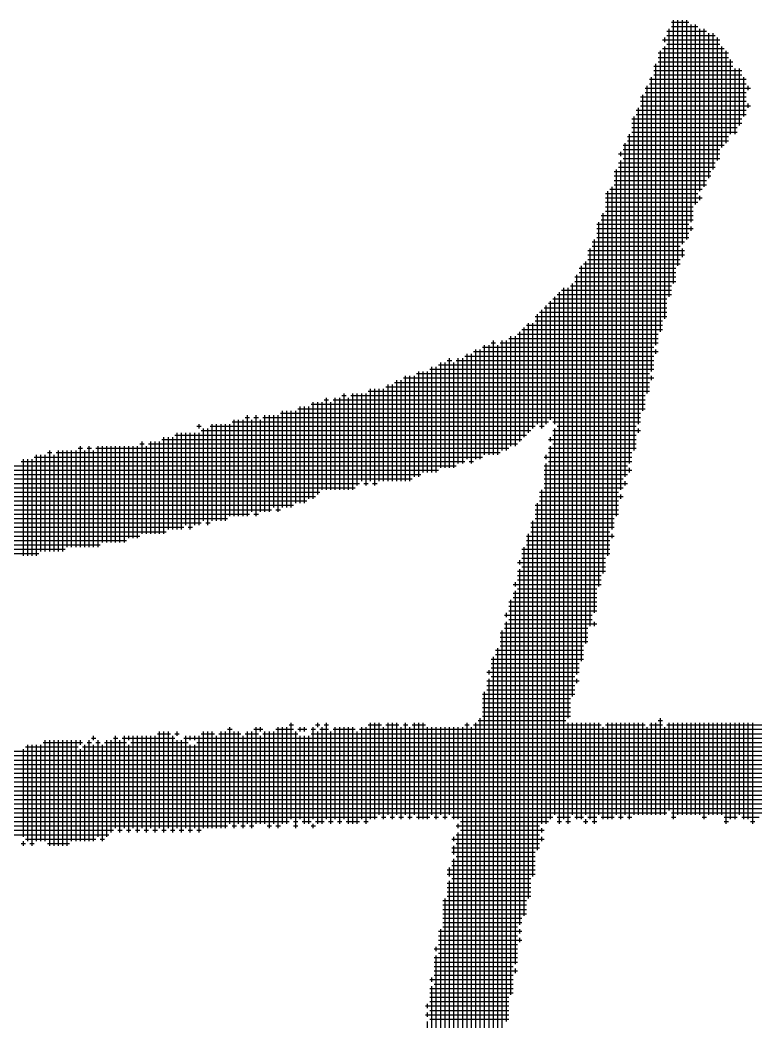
# Model space of a CAD drawing. Header units: feet. Extents: x 0 to 504600, y 0 to 356400.
# Drawn here: x 322229 to 323179, y 16913 to 18207 of the extents above; entities that cross this region are included whole.
import ezdxf

# ---------------------------------------------------------------- set-up
doc = ezdxf.new("R2010")
doc.units = ezdxf.units.FT
doc.header["$LTSCALE"] = 600
doc.header["$MEASUREMENT"] = 0
doc.layers.add('CX-COMM', color=3, linetype='CONTINUOUS')

msp = doc.modelspace()

# ---------------------------------------------------------------- linework, layer by layer
at = {"layer": 'CX-COMM'}
for p, q in [((323069.9, 18203.9, 14725.6), (323092.6, 18203.9, 14725.6)), ((323072.7, 17866.5, 14725.6), (323072.7, 18206.7, 14725.6)), ((323078.4, 17889.2, 14725.6), (323078.4, 18206.7, 14725.6)), ((323084.1, 17917.5, 14725.6), (323084.1, 18206.7, 14725.6)), ((323089.7, 17923.2, 14725.6), (323089.7, 18206.7, 14725.6)), ((323095.4, 17945.9, 14725.6), (323095.4, 18201, 14725.6)), ((323101.1, 17968.6, 14725.6), (323101.1, 18201, 14725.6)), ((323064.2, 18192.5, 14725.6), (323115.2, 18192.5, 14725.6)), ((323067.1, 17849.5, 14725.6), (323067.1, 18195.4, 14725.6)), ((323069.9, 18198.2, 14725.6), (323103.9, 18198.2, 14725.6)), ((323106.7, 17985.6, 14725.6), (323106.7, 18195.4, 14725.6)), ((323112.4, 17991.2, 14725.6), (323112.4, 18195.4, 14725.6)), ((323118.1, 18002.6, 14725.6), (323118.1, 18189.7, 14725.6)), ((323123.8, 18013.9, 14725.6), (323123.8, 18189.7, 14725.6)), ((323058.5, 18181.2, 14725.6), (323132.3, 18181.2, 14725.6)), ((323061.4, 18178.3, 14725.6), (323061.4, 18184, 14725.6)), ((323064.2, 18186.9, 14725.6), (323126.6, 18186.9, 14725.6)), ((323064.2, 18175.5, 14725.6), (323132.3, 18175.5, 14725.6)), ((323129.4, 18025.3, 14725.6), (323129.4, 18184, 14725.6)), ((323052.9, 18164.2, 14725.6), (323143.6, 18164.2, 14725.6)), ((323055.7, 17804.1, 14725.6), (323055.7, 18167, 14725.6)), ((323058.5, 18169.8, 14725.6), (323137.9, 18169.8, 14725.6)), ((323061.4, 17821.1, 14725.6), (323061.4, 18172.7, 14725.6)), ((323135.1, 18042.3, 14725.6), (323135.1, 18172.7, 14725.6)), ((323140.8, 18047.9, 14725.6), (323140.8, 18167, 14725.6)), ((323050, 17787.1, 14725.6), (323050, 18150, 14725.6)), ((323052.9, 18158.5, 14725.6), (323143.6, 18158.5, 14725.6)), ((323052.9, 18152.8, 14725.6), (323149.3, 18152.8, 14725.6)), ((323146.4, 18059.3, 14725.6), (323146.4, 18155.7, 14725.6)), ((323047.2, 18147.2, 14725.6), (323149.3, 18147.2, 14725.6)), ((323047.2, 18141.5, 14725.6), (323160.6, 18141.5, 14725.6)), ((323047.2, 18135.8, 14725.6), (323160.6, 18135.8, 14725.6)), ((323152.1, 18059.3, 14725.6), (323152.1, 18144.3, 14725.6)), ((323157.8, 18070.6, 14725.6), (323157.8, 18144.3, 14725.6)), ((323041.5, 18130.2, 14725.6), (323166.3, 18130.2, 14725.6)), ((323041.5, 18124.5, 14725.6), (323166.3, 18124.5, 14725.6)), ((323044.4, 17753.1, 14725.6), (323044.4, 18133, 14725.6)), ((323163.4, 18082, 14725.6), (323163.4, 18133, 14725.6)), ((323033, 17702.1, 14725.6), (323033, 18110.3, 14725.6)), ((323035.9, 18118.8, 14725.6), (323171.9, 18118.8, 14725.6)), ((323035.9, 18113.1, 14725.6), (323166.3, 18113.1, 14725.6)), ((323038.7, 17724.7, 14725.6), (323038.7, 18121.6, 14725.6)), ((323169.1, 18116, 14725.6), (323169.1, 18121.6, 14725.6)), ((323030.2, 18107.5, 14725.6), (323166.3, 18107.5, 14725.6)), ((323030.2, 18101.8, 14725.6), (323166.3, 18101.8, 14725.6)), ((323169.1, 18093.3, 14725.6), (323169.1, 18099, 14725.6)), ((323024.5, 18090.5, 14725.6), (323166.3, 18090.5, 14725.6)), ((323024.5, 18084.8, 14725.6), (323166.3, 18084.8, 14725.6)), ((323027.4, 17685.1, 14725.6), (323027.4, 18093.3, 14725.6)), ((323030.2, 18096.1, 14725.6), (323171.9, 18096.1, 14725.6)), ((323018.9, 18079.1, 14725.6), (323160.6, 18079.1, 14725.6)), ((323018.9, 18073.5, 14725.6), (323160.6, 18073.5, 14725.6)), ((323021.7, 17651, 14725.6), (323021.7, 18082, 14725.6)), ((323016, 17634, 14725.6), (323016, 18059.3, 14725.6)), ((323018.9, 18067.8, 14725.6), (323154.9, 18067.8, 14725.6)), ((323018.9, 18062.1, 14725.6), (323154.9, 18062.1, 14725.6)), ((323007.5, 18045.1, 14725.6), (323137.9, 18045.1, 14725.6)), ((323010.4, 17617, 14725.6), (323010.4, 18047.9, 14725.6)), ((323013.2, 18056.4, 14725.6), (323143.6, 18056.4, 14725.6)), ((323013.2, 18050.8, 14725.6), (323143.6, 18050.8, 14725.6)), ((323001.8, 18033.8, 14725.6), (323132.3, 18033.8, 14725.6)), ((323004.7, 18030.9, 14725.6), (323004.7, 18036.6, 14725.6)), ((323007.5, 18039.4, 14725.6), (323132.3, 18039.4, 14725.6)), ((323001.8, 18022.4, 14725.6), (323126.6, 18022.4, 14725.6)), ((323004.7, 17600, 14725.6), (323004.7, 18025.3, 14725.6)), ((323007.5, 18028.1, 14725.6), (323132.3, 18028.1, 14725.6)), ((322996.2, 18011.1, 14725.6), (323120.9, 18011.1, 14725.6)), ((322999, 17566, 14725.6), (322999, 18013.9, 14725.6)), ((323001.8, 18016.8, 14725.6), (323126.6, 18016.8, 14725.6)), ((322996.2, 18005.4, 14725.6), (323120.9, 18005.4, 14725.6)), ((322996.2, 17999.7, 14725.6), (323115.2, 17999.7, 14725.6)), ((322996.2, 17994.1, 14725.6), (323115.2, 17994.1, 14725.6)), ((322984.8, 17982.7, 14725.6), (323103.9, 17982.7, 14725.6)), ((322987.7, 17515, 14725.6), (322987.7, 17985.6, 14725.6)), ((322990.5, 17988.4, 14725.6), (323109.6, 17988.4, 14725.6)), ((322993.3, 17549, 14725.6), (322993.3, 17991.2, 14725.6)), ((322984.8, 17977.1, 14725.6), (323109.6, 17977.1, 14725.6)), ((322984.8, 17971.4, 14725.6), (323103.9, 17971.4, 14725.6)), ((323106.7, 17974.2, 14725.6), (323106.7, 17979.9, 14725.6)), ((322979.2, 17954.4, 14725.6), (323098.2, 17954.4, 14725.6)), ((322982, 17492.3, 14725.6), (322982, 17957.2, 14725.6)), ((322984.8, 17965.7, 14725.6), (323098.2, 17965.7, 14725.6)), ((322984.8, 17960.1, 14725.6), (323098.2, 17960.1, 14725.6)), ((322973.5, 17943, 14725.6), (323092.6, 17943, 14725.6)), ((322976.3, 17475.3, 14725.6), (322976.3, 17945.9, 14725.6)), ((322979.2, 17948.7, 14725.6), (323098.2, 17948.7, 14725.6)), ((322973.5, 17937.4, 14725.6), (323098.2, 17937.4, 14725.6)), ((322973.5, 17931.7, 14725.6), (323092.6, 17931.7, 14725.6)), ((323095.4, 17934.5, 14725.6), (323095.4, 17940.2, 14725.6)), ((322967.8, 17920.4, 14725.6), (323086.9, 17920.4, 14725.6)), ((322970.7, 17441.2, 14725.6), (322970.7, 17923.2, 14725.6)), ((322973.5, 17926, 14725.6), (323092.6, 17926, 14725.6)), ((322962.2, 17909, 14725.6), (323086.9, 17909, 14725.6)), ((322962.2, 17903.4, 14725.6), (323086.9, 17903.4, 14725.6)), ((322965, 17424.2, 14725.6), (322965, 17911.9, 14725.6)), ((322967.8, 17914.7, 14725.6), (323081.2, 17914.7, 14725.6)), ((323084.1, 17900.5, 14725.6), (323084.1, 17911.9, 14725.6)), ((322956.5, 17892, 14725.6), (323081.2, 17892, 14725.6)), ((322959.3, 17401.6, 14725.6), (322959.3, 17894.8, 14725.6)), ((322962.2, 17897.7, 14725.6), (323081.2, 17897.7, 14725.6)), ((322948, 17361.9, 14725.6), (322948, 17877.8, 14725.6)), ((322950.8, 17886.3, 14725.6), (323075.6, 17886.3, 14725.6)), ((322950.8, 17880.7, 14725.6), (323075.6, 17880.7, 14725.6)), ((322953.7, 17378.9, 14725.6), (322953.7, 17889.2, 14725.6)), ((322939.5, 17863.7, 14725.6), (323069.9, 17863.7, 14725.6)), ((322942.3, 17333.5, 14725.6), (322942.3, 17866.5, 14725.6)), ((322945.1, 17875, 14725.6), (323075.6, 17875, 14725.6)), ((322945.1, 17869.3, 14725.6), (323075.6, 17869.3, 14725.6)), ((322922.5, 17852.3, 14725.6), (323069.9, 17852.3, 14725.6)), ((322925.3, 17169.1, 14725.6), (322925.3, 17855.2, 14725.6)), ((322928.1, 17858, 14725.6), (323069.9, 17858, 14725.6)), ((322931, 17174.8, 14725.6), (322931, 17860.8, 14725.6)), ((322936.6, 17305.2, 14725.6), (322936.6, 17860.8, 14725.6)), ((322908.3, 17685.1, 14725.6), (322908.3, 17838.1, 14725.6)), ((322911.1, 17841, 14725.6), (323064.2, 17841, 14725.6)), ((322914, 17690.7, 14725.6), (322914, 17843.8, 14725.6)), ((322916.8, 17846.7, 14725.6), (323064.2, 17846.7, 14725.6)), ((322919.6, 17685.1, 14725.6), (322919.6, 17849.5, 14725.6)), ((322897, 17685.1, 14725.6), (322897, 17826.8, 14725.6)), ((322899.8, 17829.6, 14725.6), (323064.2, 17829.6, 14725.6)), ((322902.6, 17679.4, 14725.6), (322902.6, 17832.5, 14725.6)), ((322905.5, 17835.3, 14725.6), (323064.2, 17835.3, 14725.6)), ((322882.8, 17812.6, 14725.6), (323058.5, 17812.6, 14725.6)), ((322885.6, 17673.7, 14725.6), (322885.6, 17815.5, 14725.6)), ((322891.3, 17679.4, 14725.6), (322891.3, 17815.5, 14725.6)), ((322894.1, 17824, 14725.6), (323064.2, 17824, 14725.6)), ((322894.1, 17818.3, 14725.6), (323058.5, 17818.3, 14725.6)), ((322871.4, 17801.3, 14725.6), (323052.9, 17801.3, 14725.6)), ((322874.3, 17662.4, 14725.6), (322874.3, 17804.1, 14725.6)), ((322877.1, 17807, 14725.6), (323058.5, 17807, 14725.6)), ((322879.9, 17668, 14725.6), (322879.9, 17809.8, 14725.6)), ((322828.9, 17645.4, 14725.6), (322828.9, 17787.1, 14725.6)), ((322834.6, 17645.4, 14725.6), (322834.6, 17787.1, 14725.6)), ((322837.4, 17790, 14725.6), (322843.1, 17790, 14725.6)), ((322840.3, 17645.4, 14725.6), (322840.3, 17792.8, 14725.6)), ((322845.9, 17645.4, 14725.6), (322845.9, 17787.1, 14725.6)), ((322848.8, 17790, 14725.6), (323052.9, 17790, 14725.6)), ((322851.6, 17651, 14725.6), (322851.6, 17792.8, 14725.6)), ((322857.3, 17651, 14725.6), (322857.3, 17792.8, 14725.6)), ((322860.1, 17795.6, 14725.6), (323052.9, 17795.6, 14725.6)), ((322862.9, 17656.7, 14725.6), (322862.9, 17798.5, 14725.6)), ((322868.6, 17656.7, 14725.6), (322868.6, 17798.5, 14725.6)), ((322806.2, 17639.7, 14725.6), (322806.2, 17775.8, 14725.6)), ((322811.9, 17634, 14725.6), (322811.9, 17775.8, 14725.6)), ((322814.7, 17778.6, 14725.6), (323052.9, 17778.6, 14725.6)), ((322817.6, 17639.7, 14725.6), (322817.6, 17781.4, 14725.6)), ((322823.2, 17639.7, 14725.6), (322823.2, 17781.4, 14725.6)), ((322826.1, 17784.3, 14725.6), (323047.2, 17784.3, 14725.6)), ((323050, 17775.8, 14725.6), (323050, 17781.4, 14725.6)), ((322769.4, 17761.6, 14725.6), (323047.2, 17761.6, 14725.6)), ((322772.2, 17628.4, 14725.6), (322772.2, 17764.4, 14725.6)), ((322777.9, 17628.4, 14725.6), (322777.9, 17764.4, 14725.6)), ((322780.7, 17767.3, 14725.6), (322786.4, 17767.3, 14725.6)), ((322783.6, 17628.4, 14725.6), (322783.6, 17770.1, 14725.6)), ((322789.2, 17628.4, 14725.6), (322789.2, 17764.4, 14725.6)), ((322792.1, 17767.3, 14725.6), (323047.2, 17767.3, 14725.6)), ((322794.9, 17634, 14725.6), (322794.9, 17770.1, 14725.6)), ((322800.6, 17634, 14725.6), (322800.6, 17770.1, 14725.6)), ((322803.4, 17772.9, 14725.6), (323047.2, 17772.9, 14725.6)), ((322726.9, 17611.3, 14725.6), (322726.9, 17747.4, 14725.6)), ((322732.5, 17611.3, 14725.6), (322732.5, 17747.4, 14725.6)), ((322738.2, 17617, 14725.6), (322738.2, 17747.4, 14725.6)), ((322741, 17750.3, 14725.6), (323041.5, 17750.3, 14725.6)), ((322743.9, 17617, 14725.6), (322743.9, 17753.1, 14725.6)), ((322749.5, 17622.7, 14725.6), (322749.5, 17753.1, 14725.6)), ((322755.2, 17622.7, 14725.6), (322755.2, 17753.1, 14725.6)), ((322758, 17755.9, 14725.6), (323047.2, 17755.9, 14725.6)), ((322760.9, 17622.7, 14725.6), (322760.9, 17758.8, 14725.6)), ((322766.5, 17622.7, 14725.6), (322766.5, 17758.8, 14725.6)), ((323044.4, 17741.8, 14725.6), (323044.4, 17747.4, 14725.6)), ((322704.2, 17611.3, 14725.6), (322704.2, 17736.1, 14725.6)), ((322709.8, 17611.3, 14725.6), (322709.8, 17736.1, 14725.6)), ((322712.7, 17738.9, 14725.6), (323041.5, 17738.9, 14725.6)), ((322715.5, 17611.3, 14725.6), (322715.5, 17741.8, 14725.6)), ((322721.2, 17611.3, 14725.6), (322721.2, 17741.8, 14725.6)), ((322724, 17744.6, 14725.6), (323047.2, 17744.6, 14725.6)), ((322644.6, 17721.9, 14725.6), (322650.3, 17721.9, 14725.6)), ((322647.5, 17600, 14725.6), (322647.5, 17724.7, 14725.6)), ((322656, 17721.9, 14725.6), (323035.9, 17721.9, 14725.6)), ((322658.8, 17600, 14725.6), (322658.8, 17724.7, 14725.6)), ((322664.5, 17605.7, 14725.6), (322664.5, 17724.7, 14725.6)), ((322670.2, 17611.3, 14725.6), (322670.2, 17724.7, 14725.6)), ((322675.8, 17605.7, 14725.6), (322675.8, 17724.7, 14725.6)), ((322678.7, 17727.6, 14725.6), (323041.5, 17727.6, 14725.6)), ((322681.5, 17611.3, 14725.6), (322681.5, 17730.4, 14725.6)), ((322687.2, 17605.7, 14725.6), (322687.2, 17730.4, 14725.6)), ((322692.8, 17611.3, 14725.6), (322692.8, 17730.4, 14725.6)), ((322698.5, 17611.3, 14725.6), (322698.5, 17730.4, 14725.6)), ((322701.3, 17733.3, 14725.6), (323041.5, 17733.3, 14725.6)), ((322604.9, 17710.6, 14725.6), (323035.9, 17710.6, 14725.6)), ((322607.8, 17588.7, 14725.6), (322607.8, 17713.4, 14725.6)), ((322613.5, 17594.3, 14725.6), (322613.5, 17713.4, 14725.6)), ((322619.1, 17600, 14725.6), (322619.1, 17713.4, 14725.6)), ((322622, 17716.2, 14725.6), (322627.6, 17716.2, 14725.6)), ((322624.8, 17600, 14725.6), (322624.8, 17719.1, 14725.6)), ((322630.5, 17600, 14725.6), (322630.5, 17713.4, 14725.6)), ((322633.3, 17716.2, 14725.6), (323035.9, 17716.2, 14725.6)), ((322636.1, 17600, 14725.6), (322636.1, 17719.1, 14725.6)), ((322641.8, 17600, 14725.6), (322641.8, 17719.1, 14725.6)), ((322653.1, 17600, 14725.6), (322653.1, 17719.1, 14725.6)), ((322522.7, 17566, 14725.6), (322522.7, 17696.4, 14725.6)), ((322534.1, 17566, 14725.6), (322534.1, 17696.4, 14725.6)), ((322545.4, 17571.7, 14725.6), (322545.4, 17696.4, 14725.6)), ((322551.1, 17571.7, 14725.6), (322551.1, 17696.4, 14725.6)), ((322556.8, 17577.3, 14725.6), (322556.8, 17696.4, 14725.6)), ((322562.4, 17571.7, 14725.6), (322562.4, 17696.4, 14725.6)), ((322565.3, 17699.2, 14725.6), (323030.2, 17699.2, 14725.6)), ((322568.1, 17577.3, 14725.6), (322568.1, 17702.1, 14725.6)), ((322573.8, 17577.3, 14725.6), (322573.8, 17702.1, 14725.6)), ((322579.4, 17577.3, 14725.6), (322579.4, 17702.1, 14725.6)), ((322585.1, 17583, 14725.6), (322585.1, 17702.1, 14725.6)), ((322587.9, 17704.9, 14725.6), (323035.9, 17704.9, 14725.6)), ((322590.8, 17583, 14725.6), (322590.8, 17707.7, 14725.6)), ((322596.4, 17583, 14725.6), (322596.4, 17707.7, 14725.6)), ((322602.1, 17588.7, 14725.6), (322602.1, 17707.7, 14725.6)), ((322460.4, 17679.4, 14725.6), (322460.4, 17685.1, 14725.6)), ((322477.4, 17560.3, 14725.6), (322477.4, 17685.1, 14725.6)), ((322483, 17560.3, 14725.6), (322483, 17685.1, 14725.6)), ((322488.7, 17560.3, 14725.6), (322488.7, 17685.1, 14725.6)), ((322494.4, 17560.3, 14725.6), (322494.4, 17685.1, 14725.6)), ((322500.1, 17566, 14725.6), (322500.1, 17685.1, 14725.6)), ((322502.9, 17687.9, 14725.6), (322911.1, 17687.9, 14725.6)), ((322505.7, 17566, 14725.6), (322505.7, 17690.7, 14725.6)), ((322511.4, 17566, 14725.6), (322511.4, 17690.7, 14725.6)), ((322517.1, 17566, 14725.6), (322517.1, 17690.7, 14725.6)), ((322519.9, 17693.6, 14725.6), (322525.6, 17693.6, 14725.6)), ((322528.4, 17571.7, 14725.6), (322528.4, 17690.7, 14725.6)), ((322531.2, 17693.6, 14725.6), (322536.9, 17693.6, 14725.6)), ((322539.7, 17571.7, 14725.6), (322539.7, 17690.7, 14725.6)), ((322542.6, 17693.6, 14725.6), (323030.2, 17693.6, 14725.6)), ((322916.8, 17687.9, 14725.6), (323030.2, 17687.9, 14725.6)), ((322429.2, 17670.9, 14725.6), (322882.8, 17670.9, 14725.6)), ((322432, 17549, 14725.6), (322432, 17673.7, 14725.6)), ((322437.7, 17549, 14725.6), (322437.7, 17673.7, 14725.6)), ((322443.4, 17554.6, 14725.6), (322443.4, 17673.7, 14725.6)), ((322449, 17549, 14725.6), (322449, 17673.7, 14725.6)), ((322454.7, 17554.6, 14725.6), (322454.7, 17673.7, 14725.6)), ((322457.5, 17682.2, 14725.6), (322463.2, 17682.2, 14725.6)), ((322460.4, 17554.6, 14725.6), (322460.4, 17673.7, 14725.6)), ((322463.2, 17676.6, 14725.6), (322888.4, 17676.6, 14725.6)), ((322466, 17560.3, 14725.6), (322466, 17679.4, 14725.6)), ((322471.7, 17554.6, 14725.6), (322471.7, 17679.4, 14725.6)), ((322474.5, 17682.2, 14725.6), (322894.1, 17682.2, 14725.6)), ((322899.8, 17682.2, 14725.6), (322905.5, 17682.2, 14725.6)), ((322916.8, 17676.6, 14725.6), (323030.2, 17676.6, 14725.6)), ((322916.8, 17670.9, 14725.6), (323024.5, 17670.9, 14725.6)), ((322919.6, 17180.4, 14725.6), (322919.6, 17679.4, 14725.6)), ((322922.5, 17682.2, 14725.6), (323024.5, 17682.2, 14725.6)), ((323027.4, 17673.7, 14725.6), (323027.4, 17679.4, 14725.6)), ((322307.3, 17526.3, 14725.6), (322307.3, 17656.7, 14725.6)), ((322318.6, 17526.3, 14725.6), (322318.6, 17656.7, 14725.6)), ((322330, 17526.3, 14725.6), (322330, 17656.7, 14725.6)), ((322335.6, 17532, 14725.6), (322335.6, 17656.7, 14725.6)), ((322341.3, 17532, 14725.6), (322341.3, 17656.7, 14725.6)), ((322347, 17532, 14725.6), (322347, 17656.7, 14725.6)), ((322352.6, 17532, 14725.6), (322352.6, 17656.7, 14725.6)), ((322358.3, 17532, 14725.6), (322358.3, 17656.7, 14725.6)), ((322364, 17532, 14725.6), (322364, 17656.7, 14725.6)), ((322369.6, 17537.6, 14725.6), (322369.6, 17656.7, 14725.6)), ((322375.3, 17537.6, 14725.6), (322375.3, 17656.7, 14725.6)), ((322381, 17537.6, 14725.6), (322381, 17656.7, 14725.6)), ((322383.8, 17659.5, 14725.6), (322389.5, 17659.5, 14725.6)), ((322386.7, 17543.3, 14725.6), (322386.7, 17662.4, 14725.6)), ((322392.3, 17543.3, 14725.6), (322392.3, 17656.7, 14725.6)), ((322395.2, 17659.5, 14725.6), (322871.4, 17659.5, 14725.6)), ((322398, 17543.3, 14725.6), (322398, 17662.4, 14725.6)), ((322403.7, 17543.3, 14725.6), (322403.7, 17662.4, 14725.6)), ((322409.3, 17543.3, 14725.6), (322409.3, 17662.4, 14725.6)), ((322412.2, 17665.2, 14725.6), (322877.1, 17665.2, 14725.6)), ((322415, 17543.3, 14725.6), (322415, 17668, 14725.6)), ((322420.7, 17549, 14725.6), (322420.7, 17668, 14725.6)), ((322426.3, 17549, 14725.6), (322426.3, 17668, 14725.6)), ((322911.1, 17665.2, 14725.6), (323024.5, 17665.2, 14725.6)), ((322914, 17662.4, 14725.6), (322914, 17668, 14725.6)), ((322914, 17174.8, 14725.6), (322914, 17656.7, 14725.6)), ((322916.8, 17659.5, 14725.6), (323024.5, 17659.5, 14725.6)), ((322250.6, 17515, 14725.6), (322250.6, 17645.4, 14725.6)), ((322256.2, 17520.6, 14725.6), (322256.2, 17645.4, 14725.6)), ((322261.9, 17520.6, 14725.6), (322261.9, 17645.4, 14725.6)), ((322264.7, 17648.2, 14725.6), (322270.4, 17648.2, 14725.6)), ((322267.6, 17520.6, 14725.6), (322267.6, 17651, 14725.6)), ((322273.3, 17520.6, 14725.6), (322273.3, 17645.4, 14725.6)), ((322276.1, 17648.2, 14725.6), (322848.8, 17648.2, 14725.6)), ((322278.9, 17520.6, 14725.6), (322278.9, 17651, 14725.6)), ((322284.6, 17520.6, 14725.6), (322284.6, 17651, 14725.6)), ((322290.3, 17526.3, 14725.6), (322290.3, 17651, 14725.6)), ((322295.9, 17526.3, 14725.6), (322295.9, 17651, 14725.6)), ((322301.6, 17526.3, 14725.6), (322301.6, 17651, 14725.6)), ((322304.4, 17653.9, 14725.6), (322310.1, 17653.9, 14725.6)), ((322312.9, 17526.3, 14725.6), (322312.9, 17651, 14725.6)), ((322315.8, 17653.9, 14725.6), (322321.4, 17653.9, 14725.6)), ((322324.3, 17526.3, 14725.6), (322324.3, 17651, 14725.6)), ((322327.1, 17653.9, 14725.6), (322860.1, 17653.9, 14725.6)), ((322908.3, 17639.7, 14725.6), (322908.3, 17645.4, 14725.6)), ((322911.1, 17653.9, 14725.6), (323024.5, 17653.9, 14725.6)), ((322911.1, 17648.2, 14725.6), (323018.9, 17648.2, 14725.6)), ((322208, 17631.2, 14725.6), (322792.1, 17631.2, 14725.6)), ((322230.7, 17636.9, 14725.6), (322803.4, 17636.9, 14725.6)), ((322233.6, 17515, 14725.6), (322233.6, 17639.7, 14725.6)), ((322239.2, 17515, 14725.6), (322239.2, 17639.7, 14725.6)), ((322244.9, 17515, 14725.6), (322244.9, 17639.7, 14725.6)), ((322247.7, 17642.5, 14725.6), (322826.1, 17642.5, 14725.6)), ((322809.1, 17636.9, 14725.6), (322814.7, 17636.9, 14725.6)), ((322905.5, 17642.5, 14725.6), (323018.9, 17642.5, 14725.6)), ((322905.5, 17631.2, 14725.6), (323013.2, 17631.2, 14725.6)), ((322908.3, 17169.1, 14725.6), (322908.3, 17634, 14725.6)), ((322911.1, 17636.9, 14725.6), (323018.9, 17636.9, 14725.6)), ((322134.3, 17619.9, 14725.6), (322746.7, 17619.9, 14725.6)), ((322174, 17625.5, 14725.6), (322769.4, 17625.5, 14725.6)), ((322905.5, 17625.5, 14725.6), (323018.9, 17625.5, 14725.6)), ((322905.5, 17619.9, 14725.6), (323013.2, 17619.9, 14725.6)), ((323016, 17622.7, 14725.6), (323016, 17628.4, 14725.6)), ((322043.6, 17608.5, 14725.6), (322667.3, 17608.5, 14725.6)), ((322094.6, 17614.2, 14725.6), (322735.4, 17614.2, 14725.6)), ((322673, 17608.5, 14725.6), (322678.7, 17608.5, 14725.6)), ((322684.3, 17608.5, 14725.6), (322690, 17608.5, 14725.6)), ((322905.5, 17614.2, 14725.6), (323007.5, 17614.2, 14725.6)), ((322905.5, 17608.5, 14725.6), (323013.2, 17608.5, 14725.6)), ((323010.4, 17605.7, 14725.6), (323010.4, 17611.3, 14725.6)), ((321992.6, 17597.2, 14725.6), (322616.3, 17597.2, 14725.6)), ((322009.6, 17602.8, 14725.6), (322661.6, 17602.8, 14725.6)), ((322899.8, 17597.2, 14725.6), (323001.8, 17597.2, 14725.6)), ((322902.6, 17169.1, 14725.6), (322902.6, 17600, 14725.6)), ((322905.5, 17602.8, 14725.6), (323007.5, 17602.8, 14725.6)), ((323004.7, 17588.7, 14725.6), (323004.7, 17594.3, 14725.6)), ((321862.2, 17580.2, 14725.6), (322582.3, 17580.2, 14725.6)), ((321890.5, 17585.8, 14725.6), (322599.3, 17585.8, 14725.6)), ((321964.2, 17591.5, 14725.6), (322610.6, 17591.5, 14725.6)), ((322894.1, 17580.2, 14725.6), (323001.8, 17580.2, 14725.6)), ((322897, 17135.1, 14725.6), (322897, 17583, 14725.6)), ((322899.8, 17591.5, 14725.6), (323007.5, 17591.5, 14725.6)), ((322899.8, 17585.8, 14725.6), (323001.8, 17585.8, 14725.6)), ((321436.9, 17574.5, 14725.6), (322553.9, 17574.5, 14725.6)), ((321442.6, 17568.8, 14725.6), (322525.6, 17568.8, 14725.6)), ((322531.2, 17568.8, 14725.6), (322536.9, 17568.8, 14725.6)), ((322559.6, 17574.5, 14725.6), (322565.3, 17574.5, 14725.6)), ((322894.1, 17574.5, 14725.6), (323001.8, 17574.5, 14725.6)), ((322894.1, 17568.8, 14725.6), (323001.8, 17568.8, 14725.6)), ((321453.9, 17563.2, 14725.6), (322497.2, 17563.2, 14725.6)), ((321459.6, 17557.5, 14725.6), (322463.2, 17557.5, 14725.6)), ((322468.9, 17557.5, 14725.6), (322474.5, 17557.5, 14725.6)), ((322888.4, 17557.5, 14725.6), (322996.2, 17557.5, 14725.6)), ((322891.3, 17101, 14725.6), (322891.3, 17560.3, 14725.6)), ((322894.1, 17563.2, 14725.6), (322996.2, 17563.2, 14725.6)), ((321470.9, 17551.8, 14725.6), (322440.5, 17551.8, 14725.6)), ((321470.9, 17546.1, 14725.6), (322417.8, 17546.1, 14725.6)), ((321470.9, 17540.5, 14725.6), (322383.8, 17540.5, 14725.6)), ((322446.2, 17551.8, 14725.6), (322451.9, 17551.8, 14725.6)), ((322882.8, 17540.5, 14725.6), (322996.2, 17540.5, 14725.6)), ((322885.6, 17072.7, 14725.6), (322885.6, 17543.3, 14725.6)), ((322888.4, 17551.8, 14725.6), (322996.2, 17551.8, 14725.6)), ((322888.4, 17546.1, 14725.6), (322990.5, 17546.1, 14725.6)), ((322993.3, 17537.6, 14725.6), (322993.3, 17543.3, 14725.6)), ((321482.3, 17534.8, 14725.6), (322366.8, 17534.8, 14725.6)), ((321493.6, 17529.1, 14725.6), (322332.8, 17529.1, 14725.6)), ((322882.8, 17534.8, 14725.6), (322990.5, 17534.8, 14725.6)), ((322882.8, 17529.1, 14725.6), (322990.5, 17529.1, 14725.6)), ((321505, 17523.5, 14725.6), (322287.4, 17523.5, 14725.6)), ((321505, 17517.8, 14725.6), (322253.4, 17517.8, 14725.6)), ((322877.1, 17523.5, 14725.6), (322990.5, 17523.5, 14725.6)), ((322877.1, 17517.8, 14725.6), (322990.5, 17517.8, 14725.6)), ((322879.9, 17050, 14725.6), (322879.9, 17526.3, 14725.6)), ((322871.4, 17506.5, 14725.6), (322984.8, 17506.5, 14725.6)), ((322874.3, 17503.6, 14725.6), (322874.3, 17509.3, 14725.6)), ((322877.1, 17512.1, 14725.6), (322984.8, 17512.1, 14725.6)), ((322871.4, 17495.1, 14725.6), (322984.8, 17495.1, 14725.6)), ((322871.4, 17489.4, 14725.6), (322979.2, 17489.4, 14725.6)), ((322874.3, 17038.7, 14725.6), (322874.3, 17497.9, 14725.6)), ((322877.1, 17500.8, 14725.6), (322984.8, 17500.8, 14725.6)), ((322865.8, 17478.1, 14725.6), (322979.2, 17478.1, 14725.6)), ((322868.6, 17475.3, 14725.6), (322868.6, 17480.9, 14725.6)), ((322871.4, 17483.8, 14725.6), (322979.2, 17483.8, 14725.6)), ((322865.8, 17466.8, 14725.6), (322973.5, 17466.8, 14725.6)), ((322868.6, 16987.6, 14725.6), (322868.6, 17469.6, 14725.6)), ((322871.4, 17472.4, 14725.6), (322973.5, 17472.4, 14725.6)), ((322860.1, 17455.4, 14725.6), (322973.5, 17455.4, 14725.6)), ((322860.1, 17449.8, 14725.6), (322973.5, 17449.8, 14725.6)), ((322862.9, 16948, 14725.6), (322862.9, 17458.3, 14725.6)), ((322865.8, 17461.1, 14725.6), (322973.5, 17461.1, 14725.6)), ((322854.4, 17438.4, 14725.6), (322967.8, 17438.4, 14725.6)), ((322857.3, 17435.6, 14725.6), (322857.3, 17441.2, 14725.6)), ((322860.1, 17444.1, 14725.6), (322973.5, 17444.1, 14725.6)), ((322854.4, 17427.1, 14725.6), (322973.5, 17427.1, 14725.6)), ((322857.3, 16913.9, 14725.6), (322857.3, 17429.9, 14725.6)), ((322860.1, 17432.7, 14725.6), (322967.8, 17432.7, 14725.6)), ((322970.7, 17424.2, 14725.6), (322970.7, 17429.9, 14725.6)), ((322848.8, 17415.7, 14725.6), (322962.2, 17415.7, 14725.6)), ((322851.6, 16874.2, 14725.6), (322851.6, 17418.6, 14725.6)), ((322854.4, 17421.4, 14725.6), (322962.2, 17421.4, 14725.6)), ((322848.8, 17410.1, 14725.6), (322962.2, 17410.1, 14725.6)), ((322848.8, 17404.4, 14725.6), (322962.2, 17404.4, 14725.6)), ((322848.8, 17398.7, 14725.6), (322956.5, 17398.7, 14725.6)), ((322843.1, 17393.1, 14725.6), (322956.5, 17393.1, 14725.6)), ((322843.1, 17387.4, 14725.6), (322956.5, 17387.4, 14725.6)), ((322845.9, 16828.9, 14725.6), (322845.9, 17395.9, 14725.6)), ((322837.4, 17381.7, 14725.6), (322956.5, 17381.7, 14725.6)), ((322837.4, 17376, 14725.6), (322950.8, 17376, 14725.6)), ((322840.3, 16811.9, 14725.6), (322840.3, 17384.5, 14725.6)), ((322831.7, 17364.7, 14725.6), (322950.8, 17364.7, 14725.6)), ((322834.6, 17361.9, 14725.6), (322834.6, 17367.5, 14725.6)), ((322837.4, 17370.4, 14725.6), (322950.8, 17370.4, 14725.6)), ((322831.7, 17353.4, 14725.6), (322950.8, 17353.4, 14725.6)), ((322831.7, 17347.7, 14725.6), (322945.1, 17347.7, 14725.6)), ((322834.6, 16783.5, 14725.6), (322834.6, 17356.2, 14725.6)), ((322837.4, 17359, 14725.6), (322945.1, 17359, 14725.6)), ((322948, 17350.5, 14725.6), (322948, 17356.2, 14725.6)), ((322826.1, 17336.4, 14725.6), (322945.1, 17336.4, 14725.6)), ((322828.9, 16715.5, 14725.6), (322828.9, 17339.2, 14725.6)), ((322831.7, 17342, 14725.6), (322945.1, 17342, 14725.6)), ((322826.1, 17330.7, 14725.6), (322939.5, 17330.7, 14725.6)), ((322826.1, 17325, 14725.6), (322939.5, 17325, 14725.6)), ((322826.1, 17319.3, 14725.6), (322939.5, 17319.3, 14725.6)), ((322826.1, 17313.7, 14725.6), (322939.5, 17313.7, 14725.6)), ((322826.1, 17308, 14725.6), (322939.5, 17308, 14725.6)), ((322576.6, 17296.7, 14725.6), (322582.3, 17296.7, 14725.6)), ((322579.4, 17174.8, 14725.6), (322579.4, 17299.5, 14725.6)), ((322610.6, 17296.7, 14725.6), (322616.3, 17296.7, 14725.6)), ((322613.5, 17293.8, 14725.6), (322613.5, 17299.5, 14725.6)), ((322622, 17296.7, 14725.6), (322627.6, 17296.7, 14725.6)), ((322624.8, 17174.8, 14725.6), (322624.8, 17299.5, 14725.6)), ((322678.7, 17296.7, 14725.6), (322695.7, 17296.7, 14725.6)), ((322681.5, 17174.8, 14725.6), (322681.5, 17299.5, 14725.6)), ((322687.2, 17174.8, 14725.6), (322687.2, 17299.5, 14725.6)), ((322692.8, 17180.4, 14725.6), (322692.8, 17299.5, 14725.6)), ((322701.3, 17296.7, 14725.6), (322718.3, 17296.7, 14725.6)), ((322704.2, 17180.4, 14725.6), (322704.2, 17299.5, 14725.6)), ((322709.8, 17174.8, 14725.6), (322709.8, 17299.5, 14725.6)), ((322715.5, 17180.4, 14725.6), (322715.5, 17299.5, 14725.6)), ((322724, 17296.7, 14725.6), (322729.7, 17296.7, 14725.6)), ((322726.9, 17180.4, 14725.6), (322726.9, 17299.5, 14725.6)), ((322735.4, 17296.7, 14725.6), (322752.4, 17296.7, 14725.6)), ((322738.2, 17180.4, 14725.6), (322738.2, 17299.5, 14725.6)), ((322743.9, 17174.8, 14725.6), (322743.9, 17299.5, 14725.6)), ((322749.5, 17174.8, 14725.6), (322749.5, 17299.5, 14725.6)), ((322803.4, 17296.7, 14725.6), (322809.1, 17296.7, 14725.6)), ((322806.2, 16562.4, 14725.6), (322806.2, 17299.5, 14725.6)), ((322814.7, 17296.7, 14725.6), (322979.2, 17296.7, 14725.6)), ((322817.6, 16664.5, 14725.6), (322817.6, 17299.5, 14725.6)), ((322820.4, 17302.3, 14725.6), (322933.8, 17302.3, 14725.6)), ((322823.2, 16698.5, 14725.6), (322823.2, 17305.2, 14725.6)), ((322936.6, 17169.1, 14725.6), (322936.6, 17299.5, 14725.6)), ((322942.3, 17180.4, 14725.6), (322942.3, 17299.5, 14725.6)), ((322948, 17174.8, 14725.6), (322948, 17299.5, 14725.6)), ((322953.7, 17174.8, 14725.6), (322953.7, 17299.5, 14725.6)), ((322959.3, 17180.4, 14725.6), (322959.3, 17299.5, 14725.6)), ((322965, 17174.8, 14725.6), (322965, 17299.5, 14725.6)), ((322970.7, 17169.1, 14725.6), (322970.7, 17299.5, 14725.6)), ((322976.3, 17180.4, 14725.6), (322976.3, 17299.5, 14725.6)), ((322984.8, 17296.7, 14725.6), (323035.9, 17296.7, 14725.6)), ((322987.7, 17174.8, 14725.6), (322987.7, 17299.5, 14725.6)), ((322993.3, 17174.8, 14725.6), (322993.3, 17299.5, 14725.6)), ((322999, 17180.4, 14725.6), (322999, 17299.5, 14725.6)), ((323004.7, 17174.8, 14725.6), (323004.7, 17299.5, 14725.6)), ((323010.4, 17180.4, 14725.6), (323010.4, 17299.5, 14725.6)), ((323016, 17174.8, 14725.6), (323016, 17299.5, 14725.6)), ((323021.7, 17180.4, 14725.6), (323021.7, 17299.5, 14725.6)), ((323027.4, 17180.4, 14725.6), (323027.4, 17299.5, 14725.6)), ((323033, 17180.4, 14725.6), (323033, 17299.5, 14725.6)), ((323041.5, 17296.7, 14725.6), (323058.5, 17296.7, 14725.6)), ((323044.4, 17180.4, 14725.6), (323044.4, 17299.5, 14725.6)), ((323050, 17180.4, 14725.6), (323050, 17299.5, 14725.6)), ((323052.9, 17302.3, 14725.6), (323058.5, 17302.3, 14725.6)), ((323055.7, 17180.4, 14725.6), (323055.7, 17305.2, 14725.6)), ((323064.2, 17296.7, 14725.6), (323228.6, 17296.7, 14725.6)), ((323067.1, 17186.1, 14725.6), (323067.1, 17299.5, 14725.6)), ((323072.7, 17174.8, 14725.6), (323072.7, 17299.5, 14725.6)), ((323078.4, 17180.4, 14725.6), (323078.4, 17299.5, 14725.6)), ((323084.1, 17180.4, 14725.6), (323084.1, 17299.5, 14725.6)), ((323089.7, 17180.4, 14725.6), (323089.7, 17299.5, 14725.6)), ((323095.4, 17180.4, 14725.6), (323095.4, 17299.5, 14725.6)), ((323101.1, 17180.4, 14725.6), (323101.1, 17299.5, 14725.6)), ((323106.7, 17180.4, 14725.6), (323106.7, 17299.5, 14725.6)), ((323112.4, 17174.8, 14725.6), (323112.4, 17299.5, 14725.6)), ((323118.1, 17180.4, 14725.6), (323118.1, 17299.5, 14725.6)), ((323123.8, 17180.4, 14725.6), (323123.8, 17299.5, 14725.6)), ((323129.4, 17180.4, 14725.6), (323129.4, 17299.5, 14725.6)), ((323135.1, 17180.4, 14725.6), (323135.1, 17299.5, 14725.6)), ((323140.8, 17169.1, 14725.6), (323140.8, 17299.5, 14725.6)), ((323146.4, 17174.8, 14725.6), (323146.4, 17299.5, 14725.6)), ((323152.1, 17174.8, 14725.6), (323152.1, 17299.5, 14725.6)), ((323157.8, 17180.4, 14725.6), (323157.8, 17299.5, 14725.6)), ((323163.4, 17174.8, 14725.6), (323163.4, 17299.5, 14725.6)), ((323169.1, 17174.8, 14725.6), (323169.1, 17299.5, 14725.6)), ((323174.8, 17169.1, 14725.6), (323174.8, 17299.5, 14725.6)), ((322324.3, 17276.8, 14725.6), (322324.3, 17282.5, 14725.6)), ((322352.6, 17163.4, 14725.6), (322352.6, 17282.5, 14725.6)), ((322364, 17163.4, 14725.6), (322364, 17282.5, 14725.6)), ((322369.6, 17276.8, 14725.6), (322369.6, 17282.5, 14725.6)), ((322375.3, 17163.4, 14725.6), (322375.3, 17282.5, 14725.6)), ((322381, 17157.7, 14725.6), (322381, 17282.5, 14725.6)), ((322386.7, 17163.4, 14725.6), (322386.7, 17282.5, 14725.6)), ((322392.3, 17157.7, 14725.6), (322392.3, 17282.5, 14725.6)), ((322398, 17163.4, 14725.6), (322398, 17282.5, 14725.6)), ((322403.7, 17157.7, 14725.6), (322403.7, 17282.5, 14725.6)), ((322406.5, 17285.3, 14725.6), (322423.5, 17285.3, 14725.6)), ((322409.3, 17163.4, 14725.6), (322409.3, 17288.2, 14725.6)), ((322415, 17157.7, 14725.6), (322415, 17288.2, 14725.6)), ((322420.7, 17163.4, 14725.6), (322420.7, 17288.2, 14725.6)), ((322426.3, 17157.7, 14725.6), (322426.3, 17282.5, 14725.6)), ((322429.2, 17285.3, 14725.6), (322434.8, 17285.3, 14725.6)), ((322432, 17282.5, 14725.6), (322432, 17288.2, 14725.6)), ((322443.4, 17163.4, 14725.6), (322443.4, 17282.5, 14725.6)), ((322449, 17276.8, 14725.6), (322449, 17282.5, 14725.6)), ((322454.7, 17276.8, 14725.6), (322454.7, 17282.5, 14725.6)), ((322460.4, 17157.7, 14725.6), (322460.4, 17282.5, 14725.6)), ((322463.2, 17285.3, 14725.6), (322480.2, 17285.3, 14725.6)), ((322466, 17163.4, 14725.6), (322466, 17288.2, 14725.6)), ((322471.7, 17163.4, 14725.6), (322471.7, 17288.2, 14725.6)), ((322477.4, 17163.4, 14725.6), (322477.4, 17288.2, 14725.6)), ((322483, 17163.4, 14725.6), (322483, 17282.5, 14725.6)), ((322485.9, 17285.3, 14725.6), (322514.2, 17285.3, 14725.6)), ((322488.7, 17163.4, 14725.6), (322488.7, 17288.2, 14725.6)), ((322494.4, 17163.4, 14725.6), (322494.4, 17288.2, 14725.6)), ((322497.2, 17291, 14725.6), (322502.9, 17291, 14725.6)), ((322500.1, 17169.1, 14725.6), (322500.1, 17293.8, 14725.6)), ((322505.7, 17163.4, 14725.6), (322505.7, 17288.2, 14725.6)), ((322511.4, 17169.1, 14725.6), (322511.4, 17288.2, 14725.6)), ((322517.1, 17163.4, 14725.6), (322517.1, 17282.5, 14725.6)), ((322519.9, 17285.3, 14725.6), (322536.9, 17285.3, 14725.6)), ((322522.7, 17169.1, 14725.6), (322522.7, 17288.2, 14725.6)), ((322528.4, 17163.4, 14725.6), (322528.4, 17288.2, 14725.6)), ((322531.2, 17291, 14725.6), (322542.6, 17291, 14725.6)), ((322534.1, 17169.1, 14725.6), (322534.1, 17293.8, 14725.6)), ((322539.7, 17288.2, 14725.6), (322539.7, 17293.8, 14725.6)), ((322539.7, 17169.1, 14725.6), (322539.7, 17282.5, 14725.6)), ((322542.6, 17285.3, 14725.6), (322587.9, 17285.3, 14725.6)), ((322545.4, 17169.1, 14725.6), (322545.4, 17288.2, 14725.6)), ((322551.1, 17163.4, 14725.6), (322551.1, 17288.2, 14725.6)), ((322556.8, 17169.1, 14725.6), (322556.8, 17288.2, 14725.6)), ((322559.6, 17291, 14725.6), (322582.3, 17291, 14725.6)), ((322562.4, 17163.4, 14725.6), (322562.4, 17293.8, 14725.6)), ((322568.1, 17169.1, 14725.6), (322568.1, 17293.8, 14725.6)), ((322573.8, 17169.1, 14725.6), (322573.8, 17293.8, 14725.6)), ((322585.1, 17163.4, 14725.6), (322585.1, 17288.2, 14725.6)), ((322587.9, 17291, 14725.6), (322599.3, 17291, 14725.6)), ((322590.8, 17288.2, 14725.6), (322590.8, 17293.8, 14725.6)), ((322590.8, 17174.8, 14725.6), (322590.8, 17282.5, 14725.6)), ((322596.4, 17288.2, 14725.6), (322596.4, 17293.8, 14725.6)), ((322596.4, 17169.1, 14725.6), (322596.4, 17282.5, 14725.6)), ((322602.1, 17169.1, 14725.6), (322602.1, 17282.5, 14725.6)), ((322604.9, 17291, 14725.6), (322610.6, 17291, 14725.6)), ((322604.9, 17285.3, 14725.6), (323410.1, 17285.3, 14725.6)), ((322607.8, 17174.8, 14725.6), (322607.8, 17293.8, 14725.6)), ((322613.5, 17169.1, 14725.6), (322613.5, 17288.2, 14725.6)), ((322616.3, 17291, 14725.6), (322627.6, 17291, 14725.6)), ((322619.1, 17169.1, 14725.6), (322619.1, 17293.8, 14725.6)), ((322630.5, 17169.1, 14725.6), (322630.5, 17288.2, 14725.6)), ((322633.3, 17291, 14725.6), (322661.6, 17291, 14725.6)), ((322636.1, 17174.8, 14725.6), (322636.1, 17293.8, 14725.6)), ((322641.8, 17169.1, 14725.6), (322641.8, 17293.8, 14725.6)), ((322647.5, 17174.8, 14725.6), (322647.5, 17293.8, 14725.6)), ((322653.1, 17169.1, 14725.6), (322653.1, 17293.8, 14725.6)), ((322658.8, 17169.1, 14725.6), (322658.8, 17293.8, 14725.6)), ((322664.5, 17169.1, 14725.6), (322664.5, 17288.2, 14725.6)), ((322667.3, 17291, 14725.6), (323285.3, 17291, 14725.6)), ((322670.2, 17174.8, 14725.6), (322670.2, 17293.8, 14725.6)), ((322675.8, 17169.1, 14725.6), (322675.8, 17293.8, 14725.6)), ((322698.5, 17174.8, 14725.6), (322698.5, 17293.8, 14725.6)), ((322721.2, 17174.8, 14725.6), (322721.2, 17293.8, 14725.6)), ((322732.5, 17174.8, 14725.6), (322732.5, 17293.8, 14725.6)), ((322755.2, 17174.8, 14725.6), (322755.2, 17293.8, 14725.6)), ((322760.9, 17180.4, 14725.6), (322760.9, 17293.8, 14725.6)), ((322766.5, 17174.8, 14725.6), (322766.5, 17293.8, 14725.6)), ((322772.2, 17180.4, 14725.6), (322772.2, 17293.8, 14725.6)), ((322777.9, 17174.8, 14725.6), (322777.9, 17293.8, 14725.6)), ((322783.6, 17180.4, 14725.6), (322783.6, 17293.8, 14725.6)), ((322789.2, 17174.8, 14725.6), (322789.2, 17293.8, 14725.6)), ((322794.9, 17174.8, 14725.6), (322794.9, 17293.8, 14725.6)), ((322800.6, 16500, 14725.6), (322800.6, 17293.8, 14725.6)), ((322811.9, 16630.4, 14725.6), (322811.9, 17293.8, 14725.6)), ((322982, 17174.8, 14725.6), (322982, 17293.8, 14725.6)), ((323038.7, 17180.4, 14725.6), (323038.7, 17293.8, 14725.6)), ((323061.4, 17180.4, 14725.6), (323061.4, 17293.8, 14725.6)), ((322239.2, 17146.4, 14725.6), (322239.2, 17271.1, 14725.6)), ((322244.9, 17140.7, 14725.6), (322244.9, 17271.1, 14725.6)), ((322250.6, 17146.4, 14725.6), (322250.6, 17271.1, 14725.6)), ((322256.2, 17146.4, 14725.6), (322256.2, 17271.1, 14725.6)), ((322259.1, 17274, 14725.6), (322310.1, 17274, 14725.6)), ((322261.9, 17146.4, 14725.6), (322261.9, 17276.8, 14725.6)), ((322267.6, 17140.7, 14725.6), (322267.6, 17276.8, 14725.6)), ((322273.3, 17140.7, 14725.6), (322273.3, 17276.8, 14725.6)), ((322278.9, 17140.7, 14725.6), (322278.9, 17276.8, 14725.6)), ((322284.6, 17140.7, 14725.6), (322284.6, 17276.8, 14725.6)), ((322290.3, 17140.7, 14725.6), (322290.3, 17276.8, 14725.6)), ((322295.9, 17146.4, 14725.6), (322295.9, 17276.8, 14725.6)), ((322301.6, 17146.4, 14725.6), (322301.6, 17276.8, 14725.6)), ((322307.3, 17271.1, 14725.6), (322307.3, 17276.8, 14725.6)), ((322312.9, 17146.4, 14725.6), (322312.9, 17271.1, 14725.6)), ((322315.8, 17274, 14725.6), (322321.4, 17274, 14725.6)), ((322318.6, 17146.4, 14725.6), (322318.6, 17276.8, 14725.6)), ((322321.4, 17279.7, 14725.6), (322327.1, 17279.7, 14725.6)), ((322324.3, 17146.4, 14725.6), (322324.3, 17271.1, 14725.6)), ((322327.1, 17274, 14725.6), (322332.8, 17274, 14725.6)), ((322330, 17152.1, 14725.6), (322330, 17276.8, 14725.6)), ((322335.6, 17146.4, 14725.6), (322335.6, 17271.1, 14725.6)), ((322338.5, 17274, 14725.6), (322366.8, 17274, 14725.6)), ((322341.3, 17152.1, 14725.6), (322341.3, 17276.8, 14725.6)), ((322347, 17157.7, 14725.6), (322347, 17276.8, 14725.6)), ((322349.8, 17279.7, 14725.6), (322355.5, 17279.7, 14725.6)), ((322358.3, 17157.7, 14725.6), (322358.3, 17276.8, 14725.6)), ((322361.1, 17279.7, 14725.6), (322429.2, 17279.7, 14725.6)), ((322369.6, 17157.7, 14725.6), (322369.6, 17271.1, 14725.6)), ((322372.5, 17274, 14725.6), (322446.2, 17274, 14725.6)), ((322432, 17163.4, 14725.6), (322432, 17276.8, 14725.6)), ((322437.7, 17157.7, 14725.6), (322437.7, 17276.8, 14725.6)), ((322440.5, 17279.7, 14725.6), (323478.1, 17279.7, 14725.6)), ((322449, 17157.7, 14725.6), (322449, 17271.1, 14725.6)), ((322454.7, 17163.4, 14725.6), (322454.7, 17271.1, 14725.6)), ((322457.5, 17274, 14725.6), (323580.2, 17274, 14725.6)), ((322077.6, 17257, 14725.6), (323704.9, 17257, 14725.6)), ((322123, 17262.6, 14725.6), (323670.9, 17262.6, 14725.6)), ((322233.6, 17152.1, 14725.6), (322233.6, 17265.5, 14725.6)), ((322236.4, 17268.3, 14725.6), (322304.4, 17268.3, 14725.6)), ((322307.3, 17146.4, 14725.6), (322307.3, 17265.5, 14725.6)), ((322310.1, 17268.3, 14725.6), (323614.2, 17268.3, 14725.6)), ((321975.6, 17245.6, 14725.6), (323773, 17245.6, 14725.6)), ((322066.3, 17251.3, 14725.6), (323727.6, 17251.3, 14725.6)), ((321873.5, 17234.3, 14725.6), (323812.7, 17234.3, 14725.6)), ((321930.2, 17240, 14725.6), (323795.6, 17240, 14725.6)), ((321794.1, 17217.3, 14725.6), (323875, 17217.3, 14725.6)), ((321805.5, 17223, 14725.6), (323852.3, 17223, 14725.6)), ((321867.8, 17228.6, 14725.6), (323841, 17228.6, 14725.6)), ((321663.7, 17205.9, 14725.6), (323909, 17205.9, 14725.6)), ((321867.8, 17211.6, 14725.6), (323892, 17211.6, 14725.6)), ((321590, 17194.6, 14725.6), (323931.7, 17194.6, 14725.6)), ((321646.7, 17200.3, 14725.6), (323914.7, 17200.3, 14725.6)), ((321465.3, 17183.3, 14725.6), (323064.2, 17183.3, 14725.6)), ((321533.3, 17188.9, 14725.6), (323943.1, 17188.9, 14725.6)), ((323069.9, 17183.3, 14725.6), (323954.4, 17183.3, 14725.6)), ((321363.2, 17171.9, 14725.6), (322576.6, 17171.9, 14725.6)), ((321374.6, 17166.3, 14725.6), (322497.2, 17166.3, 14725.6)), ((321453.9, 17177.6, 14725.6), (322690, 17177.6, 14725.6)), ((322502.9, 17166.3, 14725.6), (322508.6, 17166.3, 14725.6)), ((322514.2, 17166.3, 14725.6), (322519.9, 17166.3, 14725.6)), ((322525.6, 17166.3, 14725.6), (322531.2, 17166.3, 14725.6)), ((322548.2, 17166.3, 14725.6), (322553.9, 17166.3, 14725.6)), ((322559.6, 17166.3, 14725.6), (322565.3, 17166.3, 14725.6)), ((322582.3, 17171.9, 14725.6), (322587.9, 17171.9, 14725.6)), ((322582.3, 17166.3, 14725.6), (322587.9, 17166.3, 14725.6)), ((322593.6, 17171.9, 14725.6), (322604.9, 17171.9, 14725.6)), ((322604.9, 17166.3, 14725.6), (322610.6, 17166.3, 14725.6)), ((322607.8, 17163.4, 14725.6), (322607.8, 17169.1, 14725.6)), ((322610.6, 17171.9, 14725.6), (322622, 17171.9, 14725.6)), ((322627.6, 17171.9, 14725.6), (322633.3, 17171.9, 14725.6)), ((322639, 17171.9, 14725.6), (322644.6, 17171.9, 14725.6)), ((322650.3, 17171.9, 14725.6), (322667.3, 17171.9, 14725.6)), ((322673, 17171.9, 14725.6), (322678.7, 17171.9, 14725.6)), ((322695.7, 17177.6, 14725.6), (322701.3, 17177.6, 14725.6)), ((322707, 17177.6, 14725.6), (322712.7, 17177.6, 14725.6)), ((322718.3, 17177.6, 14725.6), (322724, 17177.6, 14725.6)), ((322729.7, 17177.6, 14725.6), (322735.4, 17177.6, 14725.6)), ((322741, 17177.6, 14725.6), (322758, 17177.6, 14725.6)), ((322763.7, 17177.6, 14725.6), (322769.4, 17177.6, 14725.6)), ((322775, 17177.6, 14725.6), (322780.7, 17177.6, 14725.6)), ((322786.4, 17177.6, 14725.6), (322916.8, 17177.6, 14725.6)), ((322792.1, 17166.3, 14725.6), (322899.8, 17166.3, 14725.6)), ((322794.9, 17163.4, 14725.6), (322794.9, 17169.1, 14725.6)), ((322797.7, 17171.9, 14725.6), (322911.1, 17171.9, 14725.6)), ((322922.5, 17177.6, 14725.6), (322939.5, 17177.6, 14725.6)), ((322922.5, 17171.9, 14725.6), (322928.1, 17171.9, 14725.6)), ((322933.8, 17171.9, 14725.6), (322939.5, 17171.9, 14725.6)), ((322945.1, 17177.6, 14725.6), (322956.5, 17177.6, 14725.6)), ((322956.5, 17171.9, 14725.6), (322962.2, 17171.9, 14725.6)), ((322959.3, 17169.1, 14725.6), (322959.3, 17174.8, 14725.6)), ((322962.2, 17177.6, 14725.6), (322973.5, 17177.6, 14725.6)), ((322967.8, 17171.9, 14725.6), (322973.5, 17171.9, 14725.6)), ((322979.2, 17177.6, 14725.6), (322996.2, 17177.6, 14725.6)), ((323001.8, 17177.6, 14725.6), (323007.5, 17177.6, 14725.6)), ((323013.2, 17177.6, 14725.6), (323018.9, 17177.6, 14725.6)), ((323069.9, 17177.6, 14725.6), (323075.6, 17177.6, 14725.6)), ((323109.6, 17177.6, 14725.6), (323115.2, 17177.6, 14725.6)), ((323137.9, 17177.6, 14725.6), (323154.9, 17177.6, 14725.6)), ((323137.9, 17171.9, 14725.6), (323143.6, 17171.9, 14725.6)), ((323160.6, 17177.6, 14725.6), (323183.3, 17177.6, 14725.6)), ((323171.9, 17171.9, 14725.6), (323177.6, 17171.9, 14725.6)), ((321278.2, 17154.9, 14725.6), (322344.1, 17154.9, 14725.6)), ((321351.9, 17160.6, 14725.6), (322349.8, 17160.6, 14725.6)), ((322355.5, 17160.6, 14725.6), (322361.1, 17160.6, 14725.6)), ((322366.8, 17160.6, 14725.6), (322372.5, 17160.6, 14725.6)), ((322378.1, 17160.6, 14725.6), (322383.8, 17160.6, 14725.6)), ((322389.5, 17160.6, 14725.6), (322395.2, 17160.6, 14725.6)), ((322400.8, 17160.6, 14725.6), (322406.5, 17160.6, 14725.6)), ((322412.2, 17160.6, 14725.6), (322417.8, 17160.6, 14725.6)), ((322423.5, 17160.6, 14725.6), (322429.2, 17160.6, 14725.6)), ((322434.8, 17160.6, 14725.6), (322440.5, 17160.6, 14725.6)), ((322446.2, 17160.6, 14725.6), (322451.9, 17160.6, 14725.6)), ((322457.5, 17160.6, 14725.6), (322463.2, 17160.6, 14725.6)), ((322792.1, 17154.9, 14725.6), (322899.8, 17154.9, 14725.6)), ((322794.9, 16392.3, 14725.6), (322794.9, 17157.7, 14725.6)), ((322797.7, 17160.6, 14725.6), (322905.5, 17160.6, 14725.6)), ((322902.6, 17157.7, 14725.6), (322902.6, 17163.4, 14725.6)), ((322230.7, 17143.6, 14725.6), (322236.4, 17143.6, 14725.6)), ((322233.6, 17140.7, 14725.6), (322233.6, 17146.4, 14725.6)), ((322236.4, 17149.2, 14725.6), (322327.1, 17149.2, 14725.6)), ((322242.1, 17143.6, 14725.6), (322247.7, 17143.6, 14725.6)), ((322264.7, 17143.6, 14725.6), (322293.1, 17143.6, 14725.6)), ((322332.8, 17149.2, 14725.6), (322338.5, 17149.2, 14725.6)), ((322786.4, 17149.2, 14725.6), (322905.5, 17149.2, 14725.6)), ((322789.2, 17146.4, 14725.6), (322789.2, 17152.1, 14725.6)), ((322789.2, 17129.4, 14725.6), (322789.2, 17140.7, 14725.6)), ((322792.1, 17143.6, 14725.6), (322899.8, 17143.6, 14725.6)), ((322902.6, 17146.4, 14725.6), (322902.6, 17152.1, 14725.6)), ((322786.4, 17137.9, 14725.6), (322899.8, 17137.9, 14725.6)), ((322786.4, 17132.2, 14725.6), (322894.1, 17132.2, 14725.6)), ((322792.1, 17126.6, 14725.6), (322894.1, 17126.6, 14725.6)), ((322786.4, 17120.9, 14725.6), (322894.1, 17120.9, 14725.6)), ((322786.4, 17115.2, 14725.6), (322894.1, 17115.2, 14725.6)), ((322789.2, 16040.8, 14725.6), (322789.2, 17123.7, 14725.6)), ((322780.7, 17109.6, 14725.6), (322894.1, 17109.6, 14725.6)), ((322780.7, 17103.9, 14725.6), (322894.1, 17103.9, 14725.6)), ((322783.6, 17101, 14725.6), (322783.6, 17112.4, 14725.6)), ((322780.7, 17092.5, 14725.6), (322888.4, 17092.5, 14725.6)), ((322783.6, 16006.7, 14725.6), (322783.6, 17095.4, 14725.6)), ((322786.4, 17098.2, 14725.6), (322888.4, 17098.2, 14725.6)), ((322780.7, 17086.9, 14725.6), (322888.4, 17086.9, 14725.6)), ((322780.7, 17081.2, 14725.6), (322888.4, 17081.2, 14725.6)), ((322780.7, 17075.5, 14725.6), (322888.4, 17075.5, 14725.6)), ((322775, 17069.9, 14725.6), (322882.8, 17069.9, 14725.6)), ((322775, 17064.2, 14725.6), (322882.8, 17064.2, 14725.6)), ((322777.9, 15961.4, 14725.6), (322777.9, 17072.7, 14725.6)), ((322775, 17058.5, 14725.6), (322882.8, 17058.5, 14725.6)), ((322775, 17052.9, 14725.6), (322882.8, 17052.9, 14725.6)), ((322775, 17047.2, 14725.6), (322877.1, 17047.2, 14725.6)), ((322775, 17041.5, 14725.6), (322877.1, 17041.5, 14725.6)), ((322775, 17035.8, 14725.6), (322871.4, 17035.8, 14725.6)), ((322769.4, 17030.2, 14725.6), (322877.1, 17030.2, 14725.6)), ((322769.4, 17024.5, 14725.6), (322871.4, 17024.5, 14725.6)), ((322772.2, 15950, 14725.6), (322772.2, 17033, 14725.6)), ((322874.3, 17027.3, 14725.6), (322874.3, 17033, 14725.6)), ((322766.5, 17004.7, 14725.6), (322766.5, 17010.3, 14725.6)), ((322769.4, 17018.8, 14725.6), (322877.1, 17018.8, 14725.6)), ((322769.4, 17013.2, 14725.6), (322871.4, 17013.2, 14725.6)), ((322874.3, 17016, 14725.6), (322874.3, 17021.7, 14725.6)), ((322763.7, 17007.5, 14725.6), (322871.4, 17007.5, 14725.6)), ((322766.5, 15927.4, 14725.6), (322766.5, 16999, 14725.6)), ((322769.4, 17001.8, 14725.6), (322871.4, 17001.8, 14725.6)), ((322763.7, 16996.2, 14725.6), (322871.4, 16996.2, 14725.6)), ((322763.7, 16990.5, 14725.6), (322871.4, 16990.5, 14725.6)), ((322763.7, 16984.8, 14725.6), (322865.8, 16984.8, 14725.6)), ((322763.7, 16979.1, 14725.6), (322871.4, 16979.1, 14725.6)), ((322763.7, 16973.5, 14725.6), (322865.8, 16973.5, 14725.6)), ((322868.6, 16976.3, 14725.6), (322868.6, 16982, 14725.6)), ((322758, 16967.8, 14725.6), (322865.8, 16967.8, 14725.6)), ((322760.9, 16965, 14725.6), (322760.9, 16970.6, 14725.6)), ((322760.9, 15921.7, 14725.6), (322760.9, 16959.3, 14725.6)), ((322763.7, 16962.1, 14725.6), (322865.8, 16962.1, 14725.6)), ((322758, 16956.5, 14725.6), (322865.8, 16956.5, 14725.6)), ((322758, 16950.8, 14725.6), (322865.8, 16950.8, 14725.6)), ((322752.4, 16933.8, 14725.6), (322860.1, 16933.8, 14725.6)), ((322755.2, 16930.9, 14725.6), (322755.2, 16936.6, 14725.6)), ((322758, 16945.1, 14725.6), (322860.1, 16945.1, 14725.6)), ((322758, 16939.5, 14725.6), (322860.1, 16939.5, 14725.6)), ((322752.4, 16922.4, 14725.6), (322860.1, 16922.4, 14725.6)), ((322755.2, 16919.6, 14725.6), (322755.2, 16925.3, 14725.6)), ((322758, 16928.1, 14725.6), (322860.1, 16928.1, 14725.6)), ((322755.2, 15904.7, 14725.6), (322755.2, 16913.9, 14725.6)), ((322758, 16916.8, 14725.6), (322860.1, 16916.8, 14725.6))]:
    msp.add_line(p, q, dxfattribs=at)

doc.saveas('drawing.dxf')
